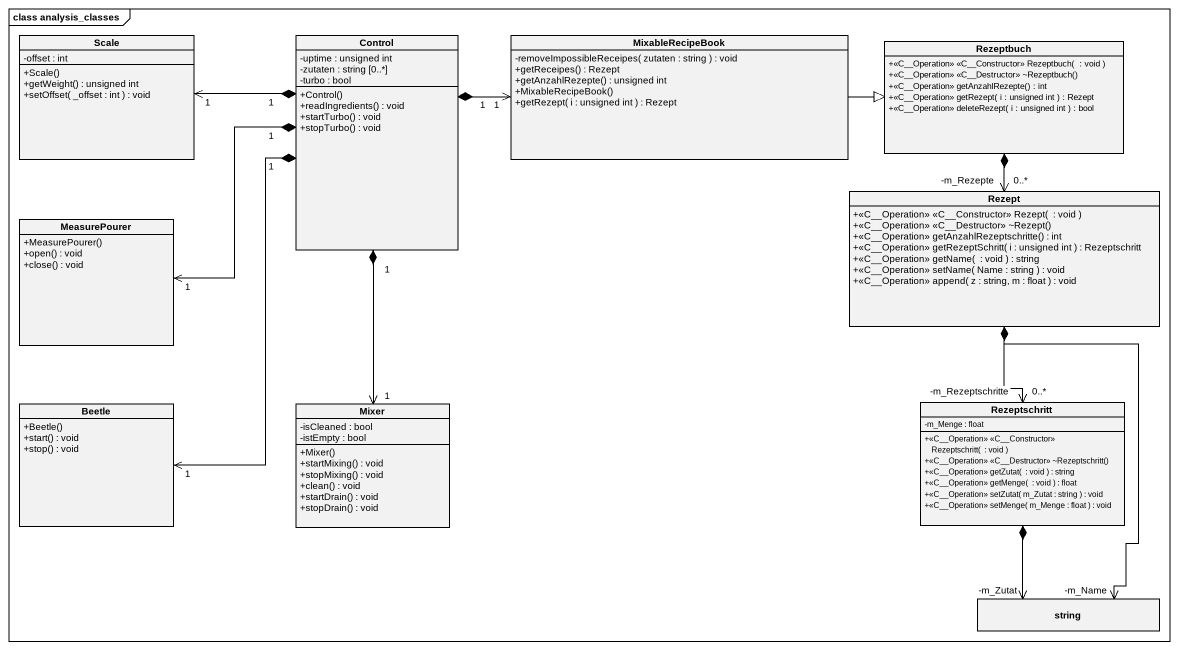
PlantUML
@startuml
mainframe class analysis_classes
hide circle
hide empty members
skinparam classAttributeIconSize 0
class "Scale" as Scale_ {
  -offset : int
  +Scale()
  +getWeight() : unsigned int
  +setOffset( _offset : int ) : void
}
class "Control" as Control_ {
  -uptime : unsigned int
  -zutaten : string [0..*]
  -turbo : bool
  +Control()
  +readIngredients() : void
  +startTurbo() : void
  +stopTurbo() : void
}
class MixableRecipeBook {
  -removeImpossibleReceipes( zutaten : string ) : void
  +getReceipes() : Rezept
  +getAnzahlRezepte() : unsigned int
  +MixableRecipeBook()
  +getRezept( i : unsigned int ) : Rezept
}
class Rezeptbuch {
  +<<C~__Operation>> <<C~__Constructor>> Rezeptbuch(  : void )
  +<<C~__Operation>> <<C~__Destructor>> ~Rezeptbuch()
  +<<C__Operation>> getAnzahlRezepte() : int
  +<<C__Operation>> getRezept( i : unsigned int ) : Rezept
  +<<C__Operation>> deleteRezept( i : unsigned int ) : bool
}
class MeasurePourer {
  +MeasurePourer()
  +open() : void
  +close() : void
}
class Rezept {
  +<<C~__Operation>> <<C~__Constructor>> Rezept(  : void )
  +<<C~__Operation>> <<C~__Destructor>> ~Rezept()
  +<<C__Operation>> getAnzahlRezeptschritte() : int
  +<<C__Operation>> getRezeptSchritt( i : unsigned int ) : Rezeptschritt
  +<<C__Operation>> getName(  : void ) : string
  +<<C__Operation>> setName( Name : string ) : void
  +<<C__Operation>> append( z : string, m : float ) : void
}
class Beetle {
  +Beetle()
  +start() : void
  +stop() : void
}
class Mixer {
  -isCleaned : bool
  -istEmpty : bool
  +Mixer()
  +startMixing() : void
  +stopMixing() : void
  +clean() : void
  +startDrain() : void
  +stopDrain() : void
}
class Rezeptschritt {
  -m_Menge : float
  +<<C~__Operation>> <<C~__Constructor>> Rezeptschritt(  : void )
  +<<C~__Operation>> <<C~__Destructor>> ~Rezeptschritt()
  +<<C__Operation>> getZutat(  : void ) : string
  +<<C__Operation>> getMenge(  : void ) : float
  +<<C__Operation>> setZutat( m_Zutat : string ) : void
  +<<C__Operation>> setMenge( m_Menge : float ) : void
}
class string
Control_ "1" *-left-> "1" Scale_
Control_ "1" *-right-> "1" MixableRecipeBook
Control_ "1" *-left-> "1" MeasurePourer
Control_ "1" *--> "1" Beetle
Control_ "1" *--> "1" Mixer
MixableRecipeBook -right-|> Rezeptbuch
Rezept "-m_Rezepte\n0..*" <-up-* Rezeptbuch
Rezeptschritt "-m_Rezeptschritte\n0..*" <-up-* Rezept
string "-m_Name" <-up-* Rezept
string "-m_Zutat" <-up-* Rezeptschritt
@enduml
